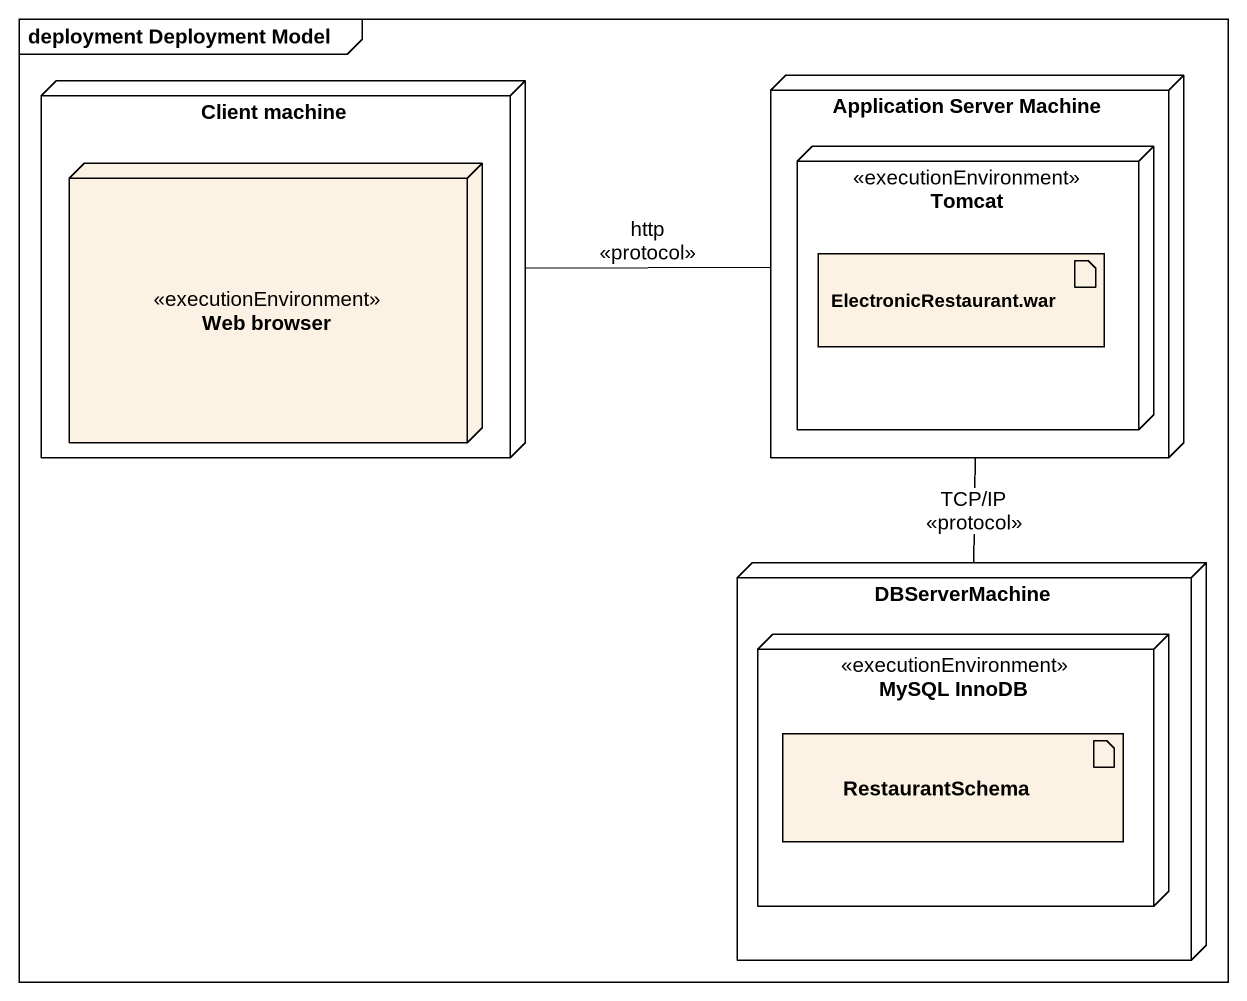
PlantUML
@startuml
mainframe deployment Deployment Model
node "Client machine" as Client_machine {
  node "Web browser" as Web_browser <<executionEnvironment>>
}
node "Application Server Machine" as Application_Server_Machine {
  node Tomcat <<executionEnvironment>> {
    artifact "ElectronicRestaurant.war" as ElectronicRestaurant_war
  }
}
node DBServerMachine {
  node "MySQL InnoDB" as MySQL_InnoDB <<executionEnvironment>> {
    artifact RestaurantSchema
  }
}
Client_machine -right- Application_Server_Machine : http\n<<protocol>>
Application_Server_Machine -- DBServerMachine : TCP/IP\n<<protocol>>
@enduml
